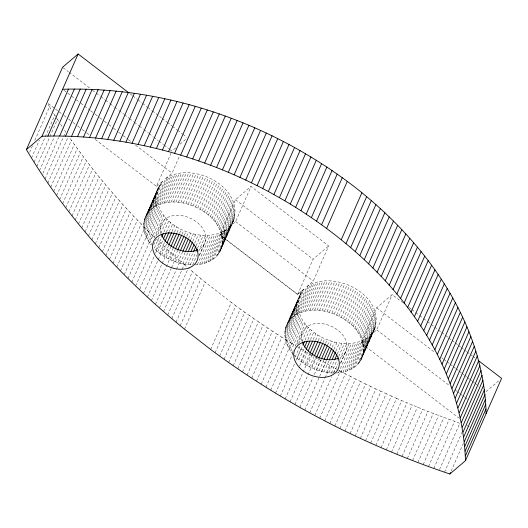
<?xml version="1.0" encoding="UTF-8"?>
<svg xmlns="http://www.w3.org/2000/svg" width="528" height="528" viewBox="0 0 528 528"><rect width="100%" height="100%" fill="white"/><g stroke="black" fill="none" stroke-linecap="round" stroke-linejoin="round"><path stroke-width="0.4" stroke-dasharray="2.64 1.98" d="M151.727 243.382L151.067 244.886C144.811 237.138 141.214 225.951 145.669 216.48L158.578 187.07L162.835 181.018L149.926 210.434L145.669 216.48M195.056 264.851C201.505 264.528 208.032 262.799 213.325 258.997L226.235 229.581C199.993 247.586 147.292 221.311 158.578 187.07M213.325 258.997C230.056 247.315 221.001 222.842 206.448 213.55C190.852 201.696 165.785 196.264 149.926 210.434M220.513 250.45L233.429 221.034C244.715 186.793 192.007 160.519 165.772 178.523L152.863 207.933M293.225 354.229C285.919 345.979 281.741 333.122 287.681 322.984L300.59 293.568L303.996 289.153L291.086 318.562L287.681 322.984M336.217 372.986C342.665 372.662 349.186 370.927 354.479 367.125L367.396 337.715C340.943 356.189 286.051 328.066 300.59 293.568M354.479 367.125C371.217 355.443 362.162 330.97 347.609 321.684C332.013 309.824 306.94 304.399 291.086 318.562M361.673 358.578L374.583 329.168C385.876 294.921 333.168 268.646 306.933 286.651L294.017 316.061M29.581 152.354L32.538 145.629M34.828 140.402L49.586 106.788L47.903 103.97M31.502 158.063L39.369 140.138M34.115 162.274L44.939 137.623M45.263 136.871L54.773 115.21L52.529 111.606M36.775 166.465L49.566 137.333M49.896 136.587L57.433 119.407L55.915 117.011M39.481 170.656L54.239 137.042M42.88 173.336L58.621 137.478M45.019 178.999L65.677 131.934L63.281 128.363M47.85 183.15L67.855 137.584M50.721 187.288L71.379 140.23L68.508 136.085M53.638 191.42L74.296 144.362L71.379 140.23M56.602 195.538L77.26 148.474L74.296 144.362M59.605 199.643L80.263 152.579L77.26 148.474M62.647 203.735L83.305 156.671L80.263 152.579M65.729 207.808L86.387 160.75L83.305 156.671M68.851 211.873L89.509 164.815L86.387 160.75M72.019 215.926L92.677 168.861L89.509 164.815M75.227 219.958L95.885 172.894L92.677 168.861M78.474 223.978L99.132 176.92L95.885 172.894M81.754 227.984L102.412 180.919L99.132 176.92M85.081 231.97L105.739 184.912L102.412 180.919M88.447 235.943L109.105 188.885L105.739 184.912M91.852 239.903L112.51 192.839L109.105 188.885M95.297 243.844L115.955 196.779L112.51 192.839M98.776 247.764L119.434 200.706L115.955 196.779M102.3 251.671L122.958 204.613L119.434 200.706M105.857 255.559L126.515 208.501L122.958 204.613M109.454 259.433L130.112 212.368L126.515 208.501M113.084 263.281L133.742 216.223L130.112 212.368M116.754 267.115L137.412 220.057L133.742 216.223M95.245 139.471L156.46 186.364L170.96 153.318M120.463 270.93L141.121 223.872L137.412 220.057M144.962 218.176L157.872 188.76M146.52 214.85L159.43 185.44M144.408 219.932L157.318 190.516M147.517 213.299L160.426 183.883M144.005 221.74L156.922 192.324M148.652 211.827L161.568 182.411M143.761 223.595L156.671 194.179M143.669 225.489L156.578 196.073M143.735 227.416L156.644 198M143.953 229.363L156.862 199.947M124.205 274.732L144.863 227.667L141.121 223.872M154.506 206.831L167.422 177.421M144.322 231.33L157.238 201.914M156.268 205.834L169.178 176.425M144.85 233.303L157.76 203.887M165.772 178.523L172.029 173.085L179.606 155.813M158.136 204.95L171.046 175.534M145.53 235.277L158.44 205.861M160.103 204.171L173.012 174.761M127.987 278.507L148.645 231.442L144.863 227.667M146.355 237.244L159.265 207.827M162.155 203.511L175.072 174.101M147.325 239.197L160.235 209.781M164.3 202.97L177.21 173.56M148.434 241.124L161.35 211.715M166.511 202.554L179.421 173.138M131.802 282.262L152.46 235.204L148.645 231.442M149.681 243.025L162.598 213.609M168.788 202.25L181.698 172.841M154.044 238.102L163.977 215.477M155.984 236.155L161.469 223.654M171.125 202.079L184.034 172.663M157.865 234.637L165.482 217.292M135.65 285.998L151.714 249.394M153.688 244.913L155.978 239.686M173.507 202.026L186.417 172.61M159.166 237.158L154.196 248.47C164.05 258.449 177.844 264.502 191.869 264.884M160.822 233.383L167.112 219.054M175.93 202.099L188.839 172.682M155.938 250.173L161.568 237.349M163.885 232.076L168.848 220.763M139.861 288.968L154.288 256.1M155.602 253.11L160.195 242.656L156.308 238.94M178.372 202.297L191.288 172.88M157.786 251.81L163.086 239.745M166.393 232.201L170.702 222.4M180.84 202.613L193.756 173.197M159.733 253.381L164.703 242.068M169.336 231.508L172.649 223.964M143.458 293.41L157.885 260.542M158.209 259.796L164.116 246.352L160.195 242.656M183.315 203.056L196.231 173.639M161.779 254.866L166.742 243.553M172.042 231.488L174.689 225.456M185.79 203.617L198.706 174.2M163.898 256.271L168.538 245.711M174.497 232.135L176.814 226.862M147.411 297.086L161.839 264.218M162.169 263.472L168.069 250.021L164.116 246.352M188.258 204.296L201.168 174.88M166.102 257.585L170.735 247.025M177.025 232.696L179.012 228.175M190.7 205.088L203.61 175.672M168.366 258.806L172.669 248.998M179.626 233.165L181.282 229.39M151.397 300.736L172.055 253.678L168.069 250.021M193.116 205.993L206.026 176.583M170.696 259.921L175.329 249.368M181.949 234.28L183.605 230.512M195.492 207.009L208.402 177.593M173.065 260.938L177.375 251.13M184.325 235.297L185.981 231.521M155.423 304.366L171.164 268.514M171.488 267.769L176.081 257.308L172.055 253.678M197.815 208.124L210.725 178.715M175.481 261.842L180.114 251.282M186.74 236.201L188.39 232.432M200.079 209.345L212.995 179.929M177.923 262.64L182.563 252.08M188.522 238.504L190.839 233.224M159.482 307.976L176.2 269.881M176.53 269.135L180.14 260.918L176.081 257.308M202.283 210.659L215.193 181.243M180.391 263.314L185.354 252.001M190.654 239.936L193.301 233.904M204.409 212.065L217.318 182.648M182.866 263.875L187.829 252.562M192.799 241.25L195.776 234.465M206.448 213.55L219.358 184.14M163.568 311.566L184.226 264.502L180.14 260.918M185.341 264.317L190.304 253.004M194.608 243.203L198.251 234.907M208.395 215.12L221.305 185.704M187.81 264.64L193.433 251.816M196.086 245.784L200.719 235.224M210.243 216.757L223.153 187.341M167.693 315.13L187.691 269.564M190.258 264.832L196.218 251.255M197.538 248.239L203.168 235.422M211.985 218.46L224.895 189.05M192.674 264.904L196.977 255.103M198.634 251.328L205.59 235.495M213.609 220.229L226.525 190.813M199.36 255.05L207.973 235.442M199.228 255.776L204.712 243.276M171.844 318.668L192.502 271.61L188.351 268.066M215.12 222.044L228.03 192.628M197.393 264.68L210.302 235.264M216.5 223.905L229.409 194.495M199.67 264.376L212.586 234.967M217.747 225.806L230.657 196.39M176.035 322.186L196.693 275.128L192.502 271.61M201.887 263.96L214.797 234.544M218.856 227.733L231.772 198.323M204.026 263.419L216.935 234.003M219.826 229.687L232.742 200.277M206.078 262.759L218.995 233.343M220.658 231.653L233.567 202.244M208.045 261.98L220.955 232.571M180.253 325.684L200.911 278.626L196.693 275.128M220.044 234.874L226.235 229.581L219.978 235.019L297.614 294.492L303.996 289.153L297.68 294.347L220.044 234.874L235.475 199.723L251.044 186.45L328.68 245.923L313.249 281.074L306.933 286.651M221.331 233.627L234.241 204.217M209.913 261.096L222.823 231.68M221.859 235.6L234.769 206.191M211.675 260.099L224.585 230.683M222.229 237.567L235.145 208.157M222.453 239.521L235.363 210.104M222.512 241.441L235.429 212.032M216.256 256.496L229.165 227.086L233.429 221.034M184.503 329.155L205.161 282.091L200.911 278.626M222.42 243.335L235.336 213.926M217.529 255.11L230.439 225.694M222.176 245.19L235.085 215.78M218.665 253.631L231.574 224.222M219.661 252.08L234.683 217.589M221.219 248.754L234.128 219.344M229.165 227.086L235.613 221.602L251.044 186.45M210.639 349.463L231.297 302.405L205.161 282.091M215.101 352.763L235.759 305.699L231.297 302.405M219.589 356.03L240.247 308.972L235.759 305.699M224.103 359.278L244.761 312.213L240.247 308.972M228.65 362.492L249.308 315.434L244.761 312.213M233.218 365.686L253.876 318.622L249.308 315.434M237.818 368.848L258.476 321.783L253.876 318.622M242.444 371.983L263.102 324.925L258.476 321.783M247.091 375.091L267.749 328.033L263.102 324.925M251.77 378.173L272.428 331.109L267.749 328.033M256.469 381.223L277.127 334.165L272.428 331.109M297.68 294.347L313.111 259.195L328.68 245.923M286.123 326.304L299.739 295.198M285.569 328.06L298.478 298.65M288.677 321.427L301.587 292.017M261.202 384.245L281.86 337.187L277.127 334.165M285.166 329.868L298.076 300.458M289.813 319.955L302.722 290.539M284.922 331.723L297.832 302.313M284.83 333.617L297.739 304.207M284.889 335.544L297.805 306.128M285.107 337.491L298.023 308.081M295.667 314.965L308.576 285.549M285.483 339.458L298.393 310.048M297.429 313.969L310.339 284.552M286.011 341.431L298.921 312.022M265.954 387.242L286.612 340.184L281.86 337.187M299.297 313.078L312.206 283.668M286.684 343.405L299.6 313.995M301.264 312.305L314.173 282.889M287.516 345.371L300.425 315.962M303.316 311.645L316.232 282.229M288.486 347.325L301.396 317.915M270.725 390.212L291.383 343.147L286.612 340.184M305.455 311.104L318.371 281.688M289.595 349.259L302.504 319.843M307.672 310.682L320.582 281.266M290.842 351.153L303.752 321.743M309.949 310.385L322.859 280.969M292.222 353.014L293.548 349.998M295.205 346.229L305.138 323.605M275.524 393.149L292.908 353.555M297.139 344.282L302.63 331.782M312.286 310.207L325.195 280.797M298.696 343.523L306.643 325.42M314.668 310.154L327.578 280.744M333.029 373.012C319.004 372.629 305.21 366.577 295.357 356.598L300.326 345.286M301.976 341.517L308.266 327.188M317.084 310.226L330 280.817M280.348 396.053L294.776 363.185M296.089 360.195L301.006 348.995L296.875 346.5M297.099 358.301L302.729 345.484M305.045 340.204L310.009 328.891M319.532 310.424L332.449 281.008M298.947 359.944L304.247 347.879M307.883 339.583L311.857 330.528M322.001 310.741L334.91 281.332M300.894 361.508L305.864 350.196M310.497 339.636L313.804 332.099M285.193 398.93L298.313 369.052M299.62 366.062L305.851 351.872L301.006 348.995M324.476 311.183L337.385 281.774M302.933 363L307.573 352.44M313.196 339.616L315.85 333.584M326.951 311.744L339.86 282.335M305.059 364.399L309.692 353.846M315.652 340.27L317.968 334.99M290.063 401.782L310.721 354.717L305.851 351.872M329.419 312.424L342.329 283.008M307.263 365.719L311.896 355.159M318.186 340.831L320.173 336.303M331.861 313.216L344.771 283.807M309.527 366.934L314.16 356.374M320.786 341.293L322.436 337.524M334.277 314.12L347.186 284.711M294.954 404.593L315.612 357.535L336.818 369.263M311.85 368.056L316.16 358.248M323.11 342.415L324.766 338.639M336.646 315.137L349.562 285.727M314.226 369.065L318.529 359.264M325.486 343.424L327.136 339.656M338.976 316.259L351.886 286.843M299.864 407.385L312.985 377.507M314.292 374.517L320.522 360.32M316.642 369.976L321.275 359.416M327.565 345.088L329.551 340.56M341.24 317.473L354.149 288.064M319.084 370.768L323.717 360.208M330.013 345.88L331.993 341.352M343.444 318.787L356.354 289.377M321.552 371.448L326.185 360.888M332.145 347.312L334.462 342.032M304.801 410.137L325.459 363.079M345.563 320.192L358.479 290.783M324.027 372.009L328.99 360.697M333.953 349.384L336.937 342.593M347.609 321.684L360.518 292.268M326.502 372.451L331.465 361.132M335.768 351.331L339.412 343.035M309.751 412.863L324.839 378.503M325.169 377.758L330.416 365.805M349.556 323.248L362.465 293.832M328.964 372.768L334.264 360.703M337.247 353.912L341.88 343.352M351.404 324.885L364.313 295.475M331.412 372.966L337.372 359.39M338.699 356.374L344.329 343.55M353.146 326.594L366.056 297.178M314.728 415.562L331.782 376.715M333.419 372.979L335.386 368.498M333.835 373.039L337.808 363.983M339.794 359.462L346.744 343.622M354.77 328.357L367.679 298.947M340.52 363.178L349.127 343.57M340.705 363.172L345.873 351.41M356.275 330.172L369.191 300.762M338.554 372.808L351.463 343.398M319.724 418.222L340.382 371.164L337.531 369.64M357.661 332.033L370.57 302.623M340.831 372.511L353.74 343.094M358.908 333.934L371.818 304.524M343.042 372.088L355.958 342.679M360.017 335.867L372.926 306.451M345.187 371.547L358.096 342.137M360.987 337.814L373.897 308.405M324.74 420.856L345.398 373.791L340.382 371.164M347.239 370.887L360.149 341.477M361.812 339.788L374.728 310.372M349.206 370.115L362.116 340.699M459.466 418.473L361.139 343.147L376.629 307.857L392.198 294.578L402.62 302.557M362.492 341.761L375.401 312.345M351.074 369.224L363.983 339.814M363.02 343.735L375.929 314.318M352.836 368.227L365.746 338.818M363.389 345.701L376.306 316.285M329.776 423.456L350.434 376.391L345.398 373.791M363.607 347.648L376.523 318.232M363.673 349.576L376.583 320.159M357.416 364.624L370.326 335.214L374.583 329.168M363.581 351.47L376.49 322.054M358.69 363.238L371.6 333.821M363.337 353.324L376.246 323.908M359.825 361.759L372.735 332.35M362.934 355.133L375.844 325.717M360.822 360.208L375.289 327.472M370.326 335.214L376.708 329.875L392.198 294.578M334.825 426.023L355.483 378.959L350.434 376.391M339.9 428.558L360.558 381.5L355.483 378.959M344.989 431.059L365.647 384.001L360.558 381.5M350.097 433.534L370.755 386.47L365.647 384.001M355.219 435.97L375.877 388.912L370.755 386.47M360.36 438.372L381.018 391.314L375.877 388.912M365.515 440.748L386.173 393.683L381.018 391.314M370.689 443.084L391.347 396.026L386.173 393.683M375.877 445.388L396.535 398.33L391.347 396.026M381.077 447.658L401.735 400.6L427.964 411.437L459.829 423.284L439.171 470.349M386.298 449.896L406.956 402.838M391.525 452.1L412.19 405.035M396.772 454.265L417.43 407.207M402.032 456.397L422.69 409.339M407.306 458.495L427.964 411.437M412.586 460.561L433.244 413.497M417.879 462.587L438.537 415.529M423.185 464.581L443.85 417.523M428.505 466.541L449.163 419.476M433.838 468.461L454.496 421.403M444.523 472.197L461.901 432.604M451.189 471.022L463.32 443.388M361.139 343.147L367.396 337.715M175.685 147.88L171.95 151.067L169.343 149.068M180.048 144.164L186.899 138.323M486.031 391.657L499.732 379.975M156.46 186.364L162.835 181.018M466.712 425.654L469.768 426.69M396.535 398.33L401.735 400.6M310.721 354.717L314.213 356.73M291.383 343.147L295.495 345.668M130.218 93.892L132.172 95.39M132.818 95.891L137.379 99.383M138.032 99.878L141.94 102.874M142.586 103.369L147.147 106.861M147.8 107.362L151.708 110.352M152.354 110.854L161.476 117.836M162.122 118.338L166.683 121.829M167.336 122.324L171.89 125.816M172.544 126.317L177.104 129.809M177.751 130.304L182.312 133.802M182.965 134.297L186.872 137.293M409.134 307.547L411.088 309.045M411.734 309.54L414.995 312.035M415.642 312.536L418.902 315.031M419.549 315.526L422.809 318.021M423.456 318.523L426.716 321.017M427.363 321.512L430.624 324.007M431.27 324.509L433.877 326.502M434.531 327.004L437.785 329.492M438.438 329.993L441.038 331.987M441.692 332.488L444.946 334.983M445.599 335.478L448.206 337.478M448.853 337.973L451.46 339.973M452.113 340.468L454.714 342.467M455.367 342.962L460.574 346.955M461.228 347.45L463.828 349.45M464.482 349.945L466.435 351.443M467.089 351.945L472.296 355.931M472.949 356.433L474.903 357.925M63.202 67.762L68.416 71.755M69.062 72.25L89.899 88.216M92.506 90.209L100.32 96.195M100.973 96.697L104.881 99.686M105.527 100.188L109.435 103.178M110.088 103.679L113.995 106.669M114.649 107.171L118.556 110.161M119.203 110.662L123.763 114.154M124.417 114.655L128.971 118.147M129.624 118.642L133.531 121.638M134.185 122.133L138.739 125.624M139.392 126.126L143.299 129.116M143.953 129.617L148.507 133.109M149.16 133.604L153.067 136.6M153.721 137.102L158.275 140.593M158.928 141.088L163.482 144.58M164.135 145.081L168.696 148.573M235.475 199.723L313.111 259.195M376.629 307.857L435.237 352.75M441.751 357.733L443.051 358.736M443.705 359.231L446.305 361.225M446.959 361.726L449.566 363.719M450.212 364.221L452.819 366.214M453.473 366.716L455.426 368.214M456.073 368.709L458.68 370.702M459.334 371.204L461.287 372.702M461.934 373.197L463.888 374.695M464.541 375.197L466.495 376.688M467.148 377.19L469.102 378.688M469.748 379.183L471.702 380.681M472.355 381.183L474.309 382.675M474.962 383.176L478.87 386.166M235.613 221.602L313.249 281.074M63.928 90.281L67.188 92.776M67.835 93.271L75.649 99.257M76.303 99.759L80.21 102.749M80.863 103.25L89.978 110.233M90.631 110.735L94.538 113.725M95.185 114.226L99.092 117.216M99.746 117.718L103.653 120.707M104.306 121.209L108.214 124.199M108.86 124.7L112.768 127.69M113.421 128.192L117.982 131.683M118.628 132.185L122.536 135.175M123.189 135.676L127.75 139.168M128.396 139.663L131.003 141.662M135.564 145.154L172.029 173.085M376.708 329.875L450.292 386.239M454.852 389.73L456.806 391.228M457.453 391.73L459.406 393.221M460.06 393.723L462.013 395.221M462.667 395.716L464.62 397.214M465.267 397.709L467.221 399.208M48.358 103.561L54.872 108.544M55.526 109.045L63.34 115.031M63.987 115.526L67.894 118.523M68.548 119.024L72.455 122.014M73.108 122.516L77.015 125.506M77.662 126.007L81.569 128.997M82.223 129.499L86.13 132.488M86.783 132.99L89.384 134.983M184.226 264.502L187.169 267.049M152.46 235.204L154.658 237.336M293.733 354.836L295.357 356.598M60.529 124.192L62.495 127.175M57.433 119.407L58.595 121.202M54.773 115.21L55.532 116.411M49.586 106.788L52.16 111.005M302.155 341.504A23.747 16.876 23.7 0 1 315.104 323.671A23.747 16.876 23.7 0 1 343.292 335.709A23.747 16.876 23.7 0 1 339.748 357.562M160.994 233.369A23.747 16.876 23.7 0 1 173.943 215.536A23.747 16.876 23.7 0 1 202.138 227.581A23.747 16.876 23.7 0 1 198.587 249.427"/><path stroke-width="0.79" d="M478.157 360.419L501.6 378.378L465.485 460.654L449.876 474.012C364.307 445.295 283.1 403.339 210.639 349.463L184.503 329.155C122.338 278.685 67.366 218.625 26.4 149.622L62.555 67.267L78.124 53.988L128.911 92.895M26.4 149.622L42.009 136.257L78.124 53.988M42.009 136.257L47.857 136.099L68.475 89.12C168.247 87.681 267.293 122.324 347.279 181.368A342.507 243.454 23.7 0 1 361.898 192.733C428.584 246.833 484.169 325.07 486.103 413.675M47.857 136.099L53.737 136.026L74.356 89.054M53.737 136.026L59.644 136.046L80.263 89.074M59.644 136.046L65.578 136.151L86.203 89.179M65.578 136.151L71.537 136.356L92.156 89.377M71.537 136.356L77.517 136.64L98.142 89.668M77.517 136.64L83.523 137.023L104.141 90.05M83.523 137.023L89.542 137.491L110.161 90.519M89.542 137.491L95.581 138.052L116.2 91.073M95.581 138.052L101.633 138.699L122.252 91.72M101.633 138.699L107.692 139.432L128.317 92.459M107.692 139.432L113.764 140.263L134.389 93.284M113.764 140.263L119.849 141.174L140.468 94.202M119.849 141.174L125.935 142.177L146.56 95.205M125.935 142.177L132.026 143.266L152.645 96.294M132.026 143.266L138.118 144.448L158.743 97.475M138.118 144.448L144.21 145.715L164.835 98.743M144.21 145.715L150.302 147.068L170.92 100.089M150.302 147.068L156.387 148.507L177.005 101.534M156.387 148.507L162.466 150.031L183.084 103.059M162.466 150.031L168.538 151.642L189.156 104.663M168.538 151.642L174.596 153.338L195.215 106.359M174.596 153.338L180.642 155.113L201.26 108.141M180.642 155.113L186.674 156.974L207.293 110.002M186.674 156.974L192.687 158.921L213.305 111.949M161.898 236.597L163.225 233.581M163.416 238.993L166.063 232.96M192.687 158.921L198.68 160.948L219.298 113.975M165.033 241.316L169.006 232.261M167.072 242.801L171.706 232.241M198.68 160.948L204.653 163.06L225.271 116.087M168.868 244.959L174.161 232.894M171.065 246.272L176.695 233.455M173.006 248.246L179.296 233.917M204.653 163.06L210.606 165.251L231.224 118.272M175.659 248.609L181.619 235.033M177.705 250.378L183.995 236.049M210.606 165.251L216.526 167.521L237.151 120.542M180.451 250.529L186.074 237.712M182.893 251.321L188.186 239.257M185.684 251.249L190.324 240.689M216.526 167.521L222.427 169.871L243.045 122.892M188.159 251.81L192.463 242.009M190.971 251.5L193.948 244.708M193.433 251.816L195.756 246.536M222.427 169.871L228.294 172.3L248.912 125.321M196.548 250.503L197.208 248.998M228.294 172.3L234.128 174.801L254.753 127.829M465.485 460.654C460.739 330.079 351.793 228.617 239.936 177.382L260.555 130.409M245.705 180.041L266.323 133.069M251.434 182.774L272.052 135.802M257.123 185.585L277.741 138.607M262.772 188.463L283.391 141.491M268.382 191.413L289.001 144.441M273.94 194.436L294.565 147.464M279.457 197.531L300.076 150.559M284.922 200.693L305.54 153.721M290.334 203.927L310.952 156.948M295.7 207.22L316.318 160.248M301.006 210.586L321.625 163.607M306.253 214.012L326.872 167.039M311.447 217.503L332.066 170.524M316.576 221.054L337.201 174.082M321.651 224.671L342.269 177.692M326.654 228.34L347.279 181.368M341.279 239.712L361.898 192.733M346.012 243.606L366.637 196.627M303.059 344.731L304.379 341.715M304.577 347.12L307.223 341.088M350.678 247.559L371.303 200.581M306.194 349.444L309.837 341.147M308.233 350.929L312.536 341.128M310.028 353.087L315.322 341.022M355.265 251.566L375.89 204.587M312.226 354.4L317.856 341.583M314.497 355.621L320.45 342.045M359.786 255.618L380.404 208.639M316.49 357.496L322.78 343.167M318.859 358.512L325.149 344.177M364.221 259.723L384.846 212.738M321.605 358.664L327.235 345.84M324.053 359.456L329.347 347.391M368.584 263.875L389.209 216.889M326.515 360.136L331.478 348.823M329.32 359.938L333.623 350.137M332.125 359.627L335.438 352.084M372.86 268.066L393.485 221.087M334.594 359.944L336.91 354.664M377.065 272.309L397.683 225.331M381.183 276.593L401.801 229.614M385.216 280.922L405.834 233.937M389.162 285.285L409.787 238.306M393.023 289.694L413.648 242.708M396.799 294.136L417.417 247.157M400.481 298.61L421.1 251.632M404.072 303.125L424.697 256.146M407.576 307.672L428.195 260.693M410.982 312.246L431.607 265.267M414.295 316.853L434.92 269.874M417.516 321.486L438.141 274.507M420.638 326.146L441.263 279.167M423.661 330.832L444.286 283.853M426.584 335.537L447.209 288.559M429.416 340.27L450.034 293.291M432.142 345.015L452.76 298.036M434.762 349.787L455.387 302.801M437.283 354.572L457.908 307.586M439.705 359.37L460.33 312.385M442.015 364.181L462.64 317.203M444.226 369.006L464.851 322.021M446.332 373.837L466.957 326.858M448.331 378.682L468.95 331.703M450.219 383.526L470.844 336.547M452.001 388.384L472.626 341.405M453.677 393.241L474.296 346.262M455.242 398.099L475.867 351.12M456.694 402.956L477.319 355.978M458.04 407.814L478.665 360.835M459.281 412.672L479.899 365.686M460.403 417.516L481.028 370.537M461.413 422.36L482.038 375.382M462.317 427.192L482.942 380.213M463.109 432.016L483.727 385.037M463.782 436.828L484.407 389.849M449.876 474.012L450.536 472.52M464.35 441.626L484.975 394.647M464.805 446.411L485.423 399.432M465.142 451.176L485.767 404.197M465.373 455.928L485.991 408.943M62.627 89.285L68.475 89.12M234.128 174.801L239.936 177.382M338.666 358.07A23.747 16.876 23.7 0 1 302.544 342.639M197.512 249.942A23.747 16.876 23.7 0 1 161.39 234.511M299.488 367.574A23.747 16.876 23.7 0 0 338.125 369.059A23.747 16.876 23.7 0 0 311.896 341.095A23.747 16.876 23.7 0 0 299.488 367.574M158.327 259.446A23.747 16.876 23.7 0 0 196.964 260.924A23.747 16.876 23.7 0 0 170.735 232.967A23.747 16.876 23.7 0 0 158.327 259.446"/></g></svg>
